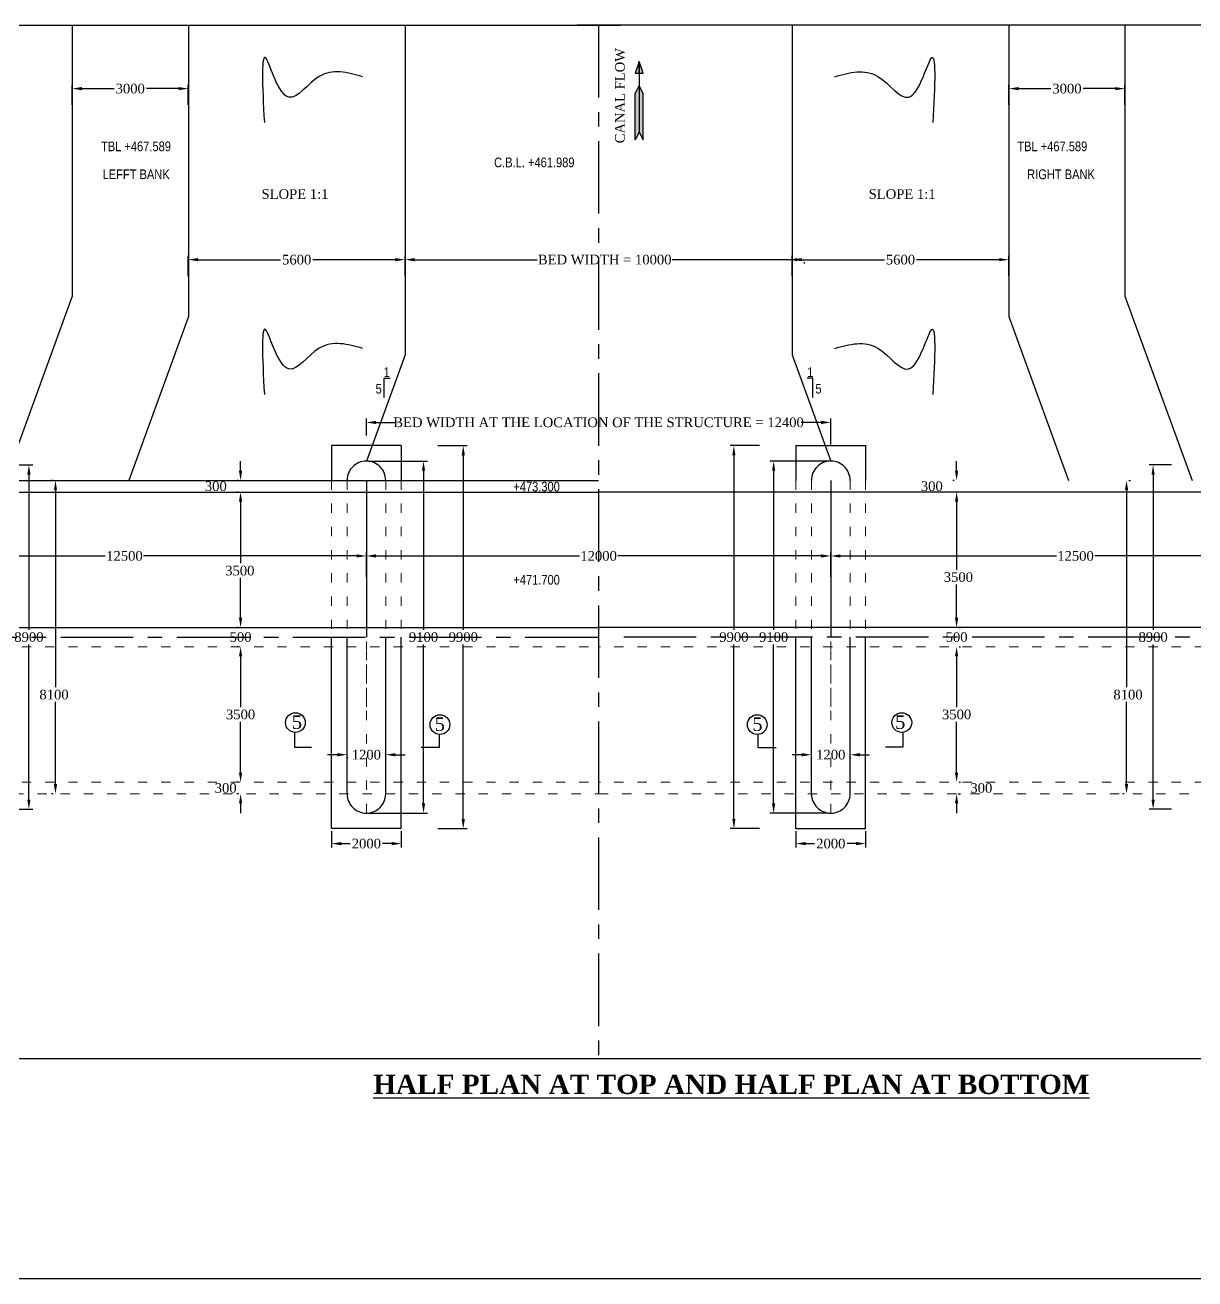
# Model space of a CAD drawing. Header units: millimetres. Extents: x 80 to 6605, y 46 to 2491.
# Drawn here: x 5670.8 to 5973.1, y 767.8 to 1092 of the extents above; entities that cross this region are included whole.
import ezdxf
from ezdxf.enums import TextEntityAlignment as Align

# ---------------------------------------------------------------- set-up
doc = ezdxf.new("R2010")
doc.units = ezdxf.units.MM
doc.linetypes.add('ACAD_ISO03W100', pattern=[30, 12, -18])
doc.linetypes.add('CENTER', pattern=[2, 1.25, -0.25, 0.25, -0.25])
doc.layers.add('TEXT_GENERAL', color=4, linetype='Continuous')
doc.styles.add('ARIAL NARROW', font='ARIALN.TTF')
doc.styles.get("Standard").update_dxf_attribs({"font": 'times.ttf', "height": 2.5})
doc.styles.add('TNR_2.5', font='times.ttf', dxfattribs={"height": 2.5})
doc.dimstyles.get("Standard").update_dxf_attribs({"dimtxt": 0.18, "dimasz": 0.18, "dimexe": 0.18, "dimexo": 0.0625, "dimgap": 0.09, "dimtad": 0, "dimtih": 1, "dimtoh": 1, "dimdec": 4, "dimzin": 0, "dimdsep": 46, "dimtxsty": 'Standard', "dimcen": 0.09, "dimadec": 0, "dimazin": 0, "dimtfac": 1, "dimtdec": 4, "dimtofl": 0, "dimtmove": 0, "dimatfit": 3, "dimfxl": 1, "dimtolj": 1, "dimtzin": 0, "dimarcsym": 0})
doc.dimstyles.new('STYLE_ESH', dxfattribs={"dimtxt": 2.5, "dimasz": 2.5, "dimexe": 1, "dimexo": 0.625, "dimtad": 0, "dimtih": 1, "dimtoh": 1, "dimdec": 0, "dimlfac": 100, "dimzin": 9, "dimdsep": 46, "dimtxsty": 'TNR_2.5', "dimcen": 2.5, "dimadec": 0, "dimazin": 2, "dimtfac": 1, "dimtdec": 0, "dimtofl": 0, "dimtmove": 2, "dimatfit": 3, "dimfxl": 1, "dimarcsym": 0})

# ---------------------------------------------------------------- blocks, each defined once
blk = doc.blocks.new('*D130')
at = {"color": 0, "lineweight": -2, "transparency": 16777216}
for p, q in [((5633.98, 949.32), (5633.98, 955.73)), ((5636.48, 954.73), (5691.52, 954.73)), ((5756.48, 954.73), (5701.44, 954.73)), ((5758.98, 949.32), (5758.98, 955.73))]:
    blk.add_line(p, q, dxfattribs=at)
at = {"color": 0, "transparency": 16777216}
for points in [[(5636.48, 955.14), (5636.48, 954.31), (5633.98, 954.73)], [(5756.48, 955.14), (5756.48, 954.31), (5758.98, 954.73)]]:
    blk.add_solid(points, dxfattribs=at)
at = {"layer": 'Defpoints', "color": 0, "transparency": 16777216}
for p in [(5758.98, 954.73), (5633.98, 948.7), (5758.98, 948.7)]:
    blk.add_point(p, dxfattribs=at)
at = {"color": 0, "transparency": 16777216, "insert": (5696.48, 954.73), "char_height": 2.5, "attachment_point": 5, "style": 'TNR_2.5'}
blk.add_mtext('12500', dxfattribs=at)
blk = doc.blocks.new('*D131')
at = {"color": 0, "lineweight": -2, "transparency": 16777216}
for p, q in [((5749.98, 883.62), (5749.98, 879.36)), ((5767.98, 883.62), (5767.98, 879.36)), ((5752.48, 880.36), (5754.77, 880.36)), ((5765.48, 880.36), (5763.19, 880.36))]:
    blk.add_line(p, q, dxfattribs=at)
at = {"color": 0, "transparency": 16777216}
for points in [[(5752.48, 880.78), (5752.48, 879.94), (5749.98, 880.36)], [(5765.48, 880.78), (5765.48, 879.94), (5767.98, 880.36)]]:
    blk.add_solid(points, dxfattribs=at)
at = {"layer": 'Defpoints', "color": 0, "transparency": 16777216}
for p in [(5749.98, 884.24), (5767.98, 884.24), (5767.98, 880.36)]:
    blk.add_point(p, dxfattribs=at)
at = {"color": 0, "transparency": 16777216, "insert": (5758.98, 880.36), "char_height": 2.5, "attachment_point": 5, "style": 'TNR_2.5'}
blk.add_mtext('2000', dxfattribs=at)
blk = doc.blocks.new('*D134')
at = {"color": 0, "lineweight": -2, "transparency": 16777216}
for p, q in [((5763.98, 903.96), (5763.98, 904.34)), ((5751.48, 903.34), (5748.98, 903.34)), ((5753.98, 902.71), (5753.98, 902.34)), ((5766.48, 903.34), (5768.98, 903.34))]:
    blk.add_line(p, q, dxfattribs=at)
at = {"color": 0, "transparency": 16777216}
for points in [[(5751.48, 903.75), (5751.48, 902.92), (5753.98, 903.34)], [(5766.48, 903.75), (5766.48, 902.92), (5763.98, 903.34)]]:
    blk.add_solid(points, dxfattribs=at)
at = {"layer": 'Defpoints', "color": 0, "transparency": 16777216}
for p in [(5753.98, 903.34), (5763.98, 903.34), (5763.98, 903.34)]:
    blk.add_point(p, dxfattribs=at)
at = {"color": 0, "transparency": 16777216, "insert": (5758.98, 903.34), "char_height": 2.5, "attachment_point": 5, "style": 'TNR_2.5'}
blk.add_mtext('1200', dxfattribs=at)
blk = doc.blocks.new('*D135')
at = {"color": 0, "lineweight": -2, "transparency": 16777216}
for p, q in [((5768.98, 1031.94), (5768.98, 1032.31)), ((5771.48, 1031.31), (5803.15, 1031.31)), ((5869.63, 1031.31), (5837.96, 1031.31)), ((5872.13, 1030.69), (5872.13, 1030.31))]:
    blk.add_line(p, q, dxfattribs=at)
at = {"color": 0, "transparency": 16777216}
for points in [[(5771.48, 1031.73), (5771.48, 1030.9), (5768.98, 1031.31)], [(5869.63, 1031.73), (5869.63, 1030.9), (5872.13, 1031.31)]]:
    blk.add_solid(points, dxfattribs=at)
at = {"layer": 'Defpoints', "color": 0, "transparency": 16777216}
for p in [(5768.98, 1031.31), (5872.13, 1031.31), (5872.13, 1031.31)]:
    blk.add_point(p, dxfattribs=at)
at = {"color": 0, "transparency": 16777216, "insert": (5820.56, 1031.31), "char_height": 2.5, "attachment_point": 5, "style": 'TNR_2.5'}
blk.add_mtext('BED WIDTH = 10000', dxfattribs=at)
blk = doc.blocks.new('*D137')
at = {"color": 0, "lineweight": -2, "transparency": 16777216}
for p, q in [((5682.97, 1071.3), (5682.97, 1076.52)), ((5712.97, 1071.3), (5712.97, 1076.52)), ((5685.47, 1075.52), (5693.8, 1075.52)), ((5710.47, 1075.52), (5702.15, 1075.52))]:
    blk.add_line(p, q, dxfattribs=at)
at = {"color": 0, "transparency": 16777216}
for points in [[(5685.47, 1075.94), (5685.47, 1075.11), (5682.97, 1075.52)], [(5710.47, 1075.94), (5710.47, 1075.11), (5712.97, 1075.52)]]:
    blk.add_solid(points, dxfattribs=at)
at = {"layer": 'Defpoints', "color": 0, "transparency": 16777216}
for p in [(5682.97, 1075.52), (5682.97, 1070.67), (5712.97, 1070.67)]:
    blk.add_point(p, dxfattribs=at)
at = {"color": 0, "transparency": 16777216, "insert": (5697.97, 1075.52), "char_height": 2.5, "attachment_point": 5, "style": 'TNR_2.5'}
blk.add_mtext('3000', dxfattribs=at)
blk = doc.blocks.new('*D136')
at = {"color": 0, "lineweight": -2, "transparency": 16777216}
for p, q in [((5712.98, 1027.09), (5712.98, 1032.31)), ((5715.48, 1031.31), (5736.82, 1031.31)), ((5766.48, 1031.31), (5745.14, 1031.31)), ((5768.98, 1027.09), (5768.98, 1032.31))]:
    blk.add_line(p, q, dxfattribs=at)
at = {"color": 0, "transparency": 16777216}
for points in [[(5715.48, 1031.73), (5715.48, 1030.9), (5712.98, 1031.31)], [(5766.48, 1031.73), (5766.48, 1030.9), (5768.98, 1031.31)]]:
    blk.add_solid(points, dxfattribs=at)
at = {"layer": 'Defpoints', "color": 0, "transparency": 16777216}
for p in [(5712.98, 1031.31), (5712.98, 1026.46), (5768.98, 1026.46)]:
    blk.add_point(p, dxfattribs=at)
at = {"color": 0, "transparency": 16777216, "insert": (5740.98, 1031.31), "char_height": 2.5, "attachment_point": 5, "style": 'TNR_2.5'}
blk.add_mtext('5600', dxfattribs=at)
blk = doc.blocks.new('*D138')
at = {"color": 0, "lineweight": -2, "transparency": 16777216}
for p, q in [((5758.98, 985.89), (5758.98, 990.24)), ((5761.48, 989.24), (5766.61, 989.24)), ((5876.48, 989.24), (5871.35, 989.24)), ((5878.98, 983.53), (5878.98, 990.24))]:
    blk.add_line(p, q, dxfattribs=at)
at = {"color": 0, "transparency": 16777216}
for points in [[(5761.48, 989.66), (5761.48, 988.82), (5758.98, 989.24)], [(5876.48, 989.66), (5876.48, 988.82), (5878.98, 989.24)]]:
    blk.add_solid(points, dxfattribs=at)
at = {"layer": 'Defpoints', "color": 0, "transparency": 16777216}
for p in [(5878.98, 989.24), (5758.98, 985.27), (5878.98, 982.91)]:
    blk.add_point(p, dxfattribs=at)
at = {"color": 0, "transparency": 16777216, "insert": (5818.98, 989.24), "char_height": 2.5, "attachment_point": 5, "style": 'TNR_2.5'}
blk.add_mtext('BED WIDTH AT THE LOCATION OF THE STRUCTURE = 12400', dxfattribs=at)
blk = doc.blocks.new('*D150')
at = {"color": 0, "lineweight": -2, "transparency": 16777216}
for p, q in [((5878.98, 949.32), (5878.98, 955.72)), ((5881.48, 954.72), (5937.25, 954.72)), ((6002.94, 954.72), (5947.17, 954.72)), ((6005.44, 949.32), (6005.44, 955.72))]:
    blk.add_line(p, q, dxfattribs=at)
at = {"color": 0, "transparency": 16777216}
for points in [[(5881.48, 955.13), (5881.48, 954.3), (5878.98, 954.72)], [(6002.94, 955.13), (6002.94, 954.3), (6005.44, 954.72)]]:
    blk.add_solid(points, dxfattribs=at)
at = {"layer": 'Defpoints', "color": 0, "transparency": 16777216}
for p in [(5878.98, 954.72), (5878.98, 948.69), (6005.44, 948.69)]:
    blk.add_point(p, dxfattribs=at)
at = {"color": 0, "transparency": 16777216, "insert": (5942.21, 954.72), "char_height": 2.5, "attachment_point": 5, "style": 'TNR_2.5'}
blk.add_mtext('12500', dxfattribs=at)
blk = doc.blocks.new('*D152')
at = {"color": 0, "lineweight": -2, "transparency": 16777216}
for p, q in [((5868.98, 1027.09), (5868.98, 1032.31)), ((5871.48, 1031.31), (5892.82, 1031.31)), ((5922.48, 1031.31), (5901.14, 1031.31)), ((5924.98, 1027.09), (5924.98, 1032.31))]:
    blk.add_line(p, q, dxfattribs=at)
at = {"color": 0, "transparency": 16777216}
for points in [[(5871.48, 1031.73), (5871.48, 1030.9), (5868.98, 1031.31)], [(5922.48, 1031.73), (5922.48, 1030.9), (5924.98, 1031.31)]]:
    blk.add_solid(points, dxfattribs=at)
at = {"layer": 'Defpoints', "color": 0, "transparency": 16777216}
for p in [(5924.98, 1031.31), (5868.98, 1026.46), (5924.98, 1026.46)]:
    blk.add_point(p, dxfattribs=at)
at = {"color": 0, "transparency": 16777216, "insert": (5896.98, 1031.31), "char_height": 2.5, "attachment_point": 5, "style": 'TNR_2.5'}
blk.add_mtext('5600', dxfattribs=at)
blk = doc.blocks.new('*D151')
at = {"color": 0, "lineweight": -2, "transparency": 16777216}
for p, q in [((5924.99, 1071.3), (5924.99, 1076.52)), ((5954.99, 1071.3), (5954.99, 1076.52)), ((5927.49, 1075.52), (5935.81, 1075.52)), ((5952.49, 1075.52), (5944.16, 1075.52))]:
    blk.add_line(p, q, dxfattribs=at)
at = {"color": 0, "transparency": 16777216}
for points in [[(5927.49, 1075.94), (5927.49, 1075.11), (5924.99, 1075.52)], [(5952.49, 1075.94), (5952.49, 1075.11), (5954.99, 1075.52)]]:
    blk.add_solid(points, dxfattribs=at)
at = {"layer": 'Defpoints', "color": 0, "transparency": 16777216}
for p in [(5954.99, 1075.52), (5924.99, 1070.67), (5954.99, 1070.67)]:
    blk.add_point(p, dxfattribs=at)
at = {"color": 0, "transparency": 16777216, "insert": (5939.99, 1075.52), "char_height": 2.5, "attachment_point": 5, "style": 'TNR_2.5'}
blk.add_mtext('3000', dxfattribs=at)
blk = doc.blocks.new('*D153')
at = {"color": 0, "lineweight": -2, "transparency": 16777216}
for p, q in [((5758.98, 955.35), (5758.98, 955.73)), ((5761.48, 954.73), (5814.02, 954.73)), ((5876.48, 954.73), (5823.94, 954.73)), ((5878.98, 955.35), (5878.98, 955.73))]:
    blk.add_line(p, q, dxfattribs=at)
at = {"color": 0, "transparency": 16777216}
for points in [[(5761.48, 955.14), (5761.48, 954.31), (5758.98, 954.73)], [(5876.48, 955.14), (5876.48, 954.31), (5878.98, 954.73)]]:
    blk.add_solid(points, dxfattribs=at)
at = {"layer": 'Defpoints', "color": 0, "transparency": 16777216}
for p in [(5758.98, 954.73), (5878.98, 954.73), (5878.98, 954.73)]:
    blk.add_point(p, dxfattribs=at)
at = {"color": 0, "transparency": 16777216, "insert": (5818.98, 954.73), "char_height": 2.5, "attachment_point": 5, "style": 'TNR_2.5'}
blk.add_mtext('12000', dxfattribs=at)
blk = doc.blocks.new('*D221')
at = {"color": 0, "lineweight": -2, "transparency": 16777216}
for p, q in [((5726.48, 976.74), (5726.48, 979.24)), ((5725.86, 974.24), (5725.48, 974.24)), ((5725.86, 971.24), (5725.48, 971.24)), ((5726.48, 968.74), (5726.48, 966.24))]:
    blk.add_line(p, q, dxfattribs=at)
at = {"color": 0, "transparency": 16777216}
for points in [[(5726.06, 976.74), (5726.9, 976.74), (5726.48, 974.24)], [(5726.06, 968.74), (5726.9, 968.74), (5726.48, 971.24)]]:
    blk.add_solid(points, dxfattribs=at)
at = {"layer": 'Defpoints', "color": 0, "transparency": 16777216}
for p in [(5726.48, 974.24), (5726.48, 971.24), (5726.48, 971.24)]:
    blk.add_point(p, dxfattribs=at)
at = {"color": 0, "transparency": 16777216, "insert": (5720.08, 972.74), "char_height": 2.5, "attachment_point": 5, "style": 'TNR_2.5'}
blk.add_mtext('300', dxfattribs=at)
blk = doc.blocks.new('*D222')
at = {"color": 0, "lineweight": -2, "transparency": 16777216}
for p, q in [((5725.86, 971.24), (5725.48, 971.24)), ((5726.48, 968.74), (5726.48, 952.83)), ((5726.48, 938.74), (5726.48, 949.04)), ((5725.86, 936.24), (5725.48, 936.24))]:
    blk.add_line(p, q, dxfattribs=at)
at = {"color": 0, "transparency": 16777216}
for points in [[(5726.06, 968.74), (5726.9, 968.74), (5726.48, 971.24)], [(5726.06, 938.74), (5726.9, 938.74), (5726.48, 936.24)]]:
    blk.add_solid(points, dxfattribs=at)
at = {"layer": 'Defpoints', "color": 0, "transparency": 16777216}
for p in [(5726.48, 971.24), (5726.48, 936.24), (5726.48, 936.24)]:
    blk.add_point(p, dxfattribs=at)
at = {"color": 0, "transparency": 16777216, "insert": (5726.29, 950.93), "char_height": 2.5, "attachment_point": 5, "style": 'TNR_2.5'}
blk.add_mtext('3500', dxfattribs=at)
blk = doc.blocks.new('*D223')
at = {"color": 0, "lineweight": -2, "transparency": 16777216}
for p, q in [((5726.48, 938.74), (5726.48, 941.24)), ((5725.86, 936.24), (5725.48, 936.24)), ((5725.86, 931.24), (5725.48, 931.24)), ((5726.48, 928.74), (5726.48, 926.24))]:
    blk.add_line(p, q, dxfattribs=at)
at = {"color": 0, "transparency": 16777216}
for points in [[(5726.06, 938.74), (5726.9, 938.74), (5726.48, 936.24)], [(5726.06, 928.74), (5726.9, 928.74), (5726.48, 931.24)]]:
    blk.add_solid(points, dxfattribs=at)
at = {"layer": 'Defpoints', "color": 0, "transparency": 16777216}
for p in [(5726.48, 936.24), (5726.48, 931.24), (5726.48, 931.24)]:
    blk.add_point(p, dxfattribs=at)
at = {"color": 0, "transparency": 16777216, "insert": (5726.48, 933.74), "char_height": 2.5, "attachment_point": 5, "style": 'TNR_2.5'}
blk.add_mtext('500', dxfattribs=at)
blk = doc.blocks.new('*D224')
at = {"color": 0, "lineweight": -2, "transparency": 16777216}
for p, q in [((5725.86, 931.24), (5725.48, 931.24)), ((5726.48, 928.74), (5726.48, 915.64)), ((5726.48, 898.74), (5726.48, 911.85)), ((5725.86, 896.24), (5725.48, 896.24))]:
    blk.add_line(p, q, dxfattribs=at)
at = {"color": 0, "transparency": 16777216}
for points in [[(5726.06, 928.74), (5726.9, 928.74), (5726.48, 931.24)], [(5726.06, 898.74), (5726.9, 898.74), (5726.48, 896.24)]]:
    blk.add_solid(points, dxfattribs=at)
at = {"layer": 'Defpoints', "color": 0, "transparency": 16777216}
for p in [(5726.48, 931.24), (5726.48, 896.24), (5726.48, 896.24)]:
    blk.add_point(p, dxfattribs=at)
at = {"color": 0, "transparency": 16777216, "insert": (5726.48, 913.74), "char_height": 2.5, "attachment_point": 5, "style": 'TNR_2.5'}
blk.add_mtext('3500', dxfattribs=at)
blk = doc.blocks.new('*D225')
at = {"color": 0, "lineweight": -2, "transparency": 16777216}
for p, q in [((5726.48, 898.74), (5726.48, 901.24)), ((5725.86, 896.24), (5725.48, 896.24)), ((5726.06, 893.24), (5725.48, 893.24)), ((5726.48, 890.74), (5726.48, 888.24))]:
    blk.add_line(p, q, dxfattribs=at)
at = {"color": 0, "transparency": 16777216}
for points in [[(5726.06, 898.74), (5726.9, 898.74), (5726.48, 896.24)], [(5726.06, 890.74), (5726.9, 890.74), (5726.48, 893.24)]]:
    blk.add_solid(points, dxfattribs=at)
at = {"layer": 'Defpoints', "color": 0, "transparency": 16777216}
for p in [(5726.48, 896.24), (5726.48, 893.24), (5726.69, 893.24)]:
    blk.add_point(p, dxfattribs=at)
at = {"color": 0, "transparency": 16777216, "insert": (5722.63, 894.74), "char_height": 2.5, "attachment_point": 5, "style": 'TNR_2.5'}
blk.add_mtext('300', dxfattribs=at)
blk = doc.blocks.new('*D226')
at = {"color": 0, "lineweight": -2, "transparency": 16777216}
for p, q in [((5678.03, 974.24), (5677.66, 974.24)), ((5678.66, 971.74), (5678.66, 920.77)), ((5678.66, 895.74), (5678.66, 916.97)), ((5678.03, 893.24), (5677.66, 893.24))]:
    blk.add_line(p, q, dxfattribs=at)
at = {"color": 0, "transparency": 16777216}
for points in [[(5678.24, 971.74), (5679.07, 971.74), (5678.66, 974.24)], [(5678.24, 895.74), (5679.07, 895.74), (5678.66, 893.24)]]:
    blk.add_solid(points, dxfattribs=at)
at = {"layer": 'Defpoints', "color": 0, "transparency": 16777216}
for p in [(5678.66, 974.24), (5678.66, 893.24), (5678.66, 893.24)]:
    blk.add_point(p, dxfattribs=at)
at = {"color": 0, "transparency": 16777216, "insert": (5678.28, 918.87), "char_height": 2.5, "attachment_point": 5, "style": 'TNR_2.5'}
blk.add_mtext('8100', dxfattribs=at)
blk = doc.blocks.new('*D227')
at = {"color": 0, "lineweight": -2, "transparency": 16777216}
for p, q in [((5667.01, 978.24), (5672.79, 978.24)), ((5671.79, 975.74), (5671.79, 935.64)), ((5671.79, 891.74), (5671.79, 931.84)), ((5667.01, 889.24), (5672.79, 889.24))]:
    blk.add_line(p, q, dxfattribs=at)
at = {"color": 0, "transparency": 16777216}
for points in [[(5671.37, 975.74), (5672.21, 975.74), (5671.79, 978.24)], [(5671.37, 891.74), (5672.21, 891.74), (5671.79, 889.24)]]:
    blk.add_solid(points, dxfattribs=at)
at = {"layer": 'Defpoints', "color": 0, "transparency": 16777216}
for p in [(5666.38, 978.24), (5666.38, 889.24), (5671.79, 889.24)]:
    blk.add_point(p, dxfattribs=at)
at = {"color": 0, "transparency": 16777216, "insert": (5671.79, 933.74), "char_height": 2.5, "attachment_point": 5, "style": 'TNR_2.5'}
blk.add_mtext('8900', dxfattribs=at)
blk = doc.blocks.new('*D228')
at = {"color": 0, "lineweight": -2, "transparency": 16777216}
for p, q in [((5759.61, 979.24), (5774.75, 979.24)), ((5773.75, 976.74), (5773.75, 935.64)), ((5773.75, 890.74), (5773.75, 931.84)), ((5759.61, 888.24), (5774.75, 888.24))]:
    blk.add_line(p, q, dxfattribs=at)
at = {"color": 0, "transparency": 16777216}
for points in [[(5773.33, 976.74), (5774.17, 976.74), (5773.75, 979.24)], [(5773.33, 890.74), (5774.17, 890.74), (5773.75, 888.24)]]:
    blk.add_solid(points, dxfattribs=at)
at = {"layer": 'Defpoints', "color": 0, "transparency": 16777216}
for p in [(5758.98, 979.24), (5758.98, 888.24), (5773.75, 888.24)]:
    blk.add_point(p, dxfattribs=at)
at = {"color": 0, "transparency": 16777216, "insert": (5773.75, 933.74), "char_height": 2.5, "attachment_point": 5, "style": 'TNR_2.5'}
blk.add_mtext('9100', dxfattribs=at)
blk = doc.blocks.new('*D229')
at = {"color": 0, "lineweight": -2, "transparency": 16777216}
for p, q in [((5777.44, 983.24), (5785.02, 983.24)), ((5784.02, 980.74), (5784.02, 935.64)), ((5784.02, 886.74), (5784.02, 931.84)), ((5777.44, 884.24), (5785.02, 884.24))]:
    blk.add_line(p, q, dxfattribs=at)
at = {"color": 0, "transparency": 16777216}
for points in [[(5783.6, 980.74), (5784.44, 980.74), (5784.02, 983.24)], [(5783.6, 886.74), (5784.44, 886.74), (5784.02, 884.24)]]:
    blk.add_solid(points, dxfattribs=at)
at = {"layer": 'Defpoints', "color": 0, "transparency": 16777216}
for p in [(5776.81, 983.24), (5776.81, 884.24), (5784.02, 884.24)]:
    blk.add_point(p, dxfattribs=at)
at = {"color": 0, "transparency": 16777216, "insert": (5784.02, 933.74), "char_height": 2.5, "attachment_point": 5, "style": 'TNR_2.5'}
blk.add_mtext('9900', dxfattribs=at)
blk = doc.blocks.new('*D252')
at = {"color": 0, "lineweight": -2, "transparency": 16777216}
for p, q in [((5860.52, 983.24), (5852.94, 983.24)), ((5853.94, 980.74), (5853.94, 935.64)), ((5853.94, 886.74), (5853.94, 931.84)), ((5860.52, 884.24), (5852.94, 884.24))]:
    blk.add_line(p, q, dxfattribs=at)
at = {"color": 0, "transparency": 16777216}
for points in [[(5853.53, 980.74), (5854.36, 980.74), (5853.94, 983.24)], [(5853.53, 886.74), (5854.36, 886.74), (5853.94, 884.24)]]:
    blk.add_solid(points, dxfattribs=at)
at = {"layer": 'Defpoints', "color": 0, "transparency": 16777216}
for p in [(5861.15, 983.24), (5853.94, 884.24), (5861.15, 884.24)]:
    blk.add_point(p, dxfattribs=at)
at = {"color": 0, "transparency": 16777216, "insert": (5853.94, 933.74), "char_height": 2.5, "attachment_point": 5, "style": 'TNR_2.5'}
blk.add_mtext('9900', dxfattribs=at)
blk = doc.blocks.new('*D251')
at = {"color": 0, "lineweight": -2, "transparency": 16777216}
for p, q in [((5878.36, 979.24), (5863.21, 979.24)), ((5864.21, 976.74), (5864.21, 935.64)), ((5864.21, 890.74), (5864.21, 931.84)), ((5878.36, 888.24), (5863.21, 888.24))]:
    blk.add_line(p, q, dxfattribs=at)
at = {"color": 0, "transparency": 16777216}
for points in [[(5863.8, 976.74), (5864.63, 976.74), (5864.21, 979.24)], [(5863.8, 890.74), (5864.63, 890.74), (5864.21, 888.24)]]:
    blk.add_solid(points, dxfattribs=at)
at = {"layer": 'Defpoints', "color": 0, "transparency": 16777216}
for p in [(5878.98, 979.24), (5864.21, 888.24), (5878.98, 888.24)]:
    blk.add_point(p, dxfattribs=at)
at = {"color": 0, "transparency": 16777216, "insert": (5864.21, 933.74), "char_height": 2.5, "attachment_point": 5, "style": 'TNR_2.5'}
blk.add_mtext('9100', dxfattribs=at)
blk = doc.blocks.new('*D250')
at = {"color": 0, "lineweight": -2, "transparency": 16777216}
for p, q in [((5967.04, 978.24), (5961.26, 978.24)), ((5962.26, 975.74), (5962.26, 935.64)), ((5962.26, 891.74), (5962.26, 931.84)), ((5967.04, 889.24), (5961.26, 889.24))]:
    blk.add_line(p, q, dxfattribs=at)
at = {"color": 0, "transparency": 16777216}
for points in [[(5961.84, 975.74), (5962.67, 975.74), (5962.26, 978.24)], [(5961.84, 891.74), (5962.67, 891.74), (5962.26, 889.24)]]:
    blk.add_solid(points, dxfattribs=at)
at = {"layer": 'Defpoints', "color": 0, "transparency": 16777216}
for p in [(5967.66, 978.24), (5962.26, 889.24), (5967.66, 889.24)]:
    blk.add_point(p, dxfattribs=at)
at = {"color": 0, "transparency": 16777216, "insert": (5962.26, 933.74), "char_height": 2.5, "attachment_point": 5, "style": 'TNR_2.5'}
blk.add_mtext('8900', dxfattribs=at)
blk = doc.blocks.new('*D249')
at = {"color": 0, "lineweight": -2, "transparency": 16777216}
for p, q in [((5956.02, 974.24), (5956.39, 974.24)), ((5955.39, 971.74), (5955.39, 920.77)), ((5955.39, 895.74), (5955.39, 916.97)), ((5954.77, 893.24), (5954.39, 893.24))]:
    blk.add_line(p, q, dxfattribs=at)
at = {"color": 0, "transparency": 16777216}
for points in [[(5954.97, 971.74), (5955.81, 971.74), (5955.39, 974.24)], [(5954.97, 895.74), (5955.81, 895.74), (5955.39, 893.24)]]:
    blk.add_solid(points, dxfattribs=at)
at = {"layer": 'Defpoints', "color": 0, "transparency": 16777216}
for p in [(5955.39, 974.24), (5955.39, 893.24), (5955.39, 893.24)]:
    blk.add_point(p, dxfattribs=at)
at = {"color": 0, "transparency": 16777216, "insert": (5955.77, 918.87), "char_height": 2.5, "attachment_point": 5, "style": 'TNR_2.5'}
blk.add_mtext('8100', dxfattribs=at)
blk = doc.blocks.new('*D245')
at = {"color": 0, "lineweight": -2, "transparency": 16777216}
for p, q in [((5910.86, 971.24), (5910.48, 971.24)), ((5911.48, 968.74), (5911.48, 951.15)), ((5911.48, 938.74), (5911.48, 947.35)), ((5912.11, 936.24), (5912.48, 936.24))]:
    blk.add_line(p, q, dxfattribs=at)
at = {"color": 0, "transparency": 16777216}
for points in [[(5911.06, 968.74), (5911.9, 968.74), (5911.48, 971.24)], [(5911.06, 938.74), (5911.9, 938.74), (5911.48, 936.24)]]:
    blk.add_solid(points, dxfattribs=at)
at = {"layer": 'Defpoints', "color": 0, "transparency": 16777216}
for p in [(5911.48, 971.24), (5911.48, 936.24), (5911.48, 936.24)]:
    blk.add_point(p, dxfattribs=at)
at = {"color": 0, "transparency": 16777216, "insert": (5911.94, 949.25), "char_height": 2.5, "attachment_point": 5, "style": 'TNR_2.5'}
blk.add_mtext('3500', dxfattribs=at)
blk = doc.blocks.new('*D248')
at = {"color": 0, "lineweight": -2, "transparency": 16777216}
for p, q in [((5911.48, 898.74), (5911.48, 901.24)), ((5912.11, 896.24), (5912.48, 896.24)), ((5911.9, 893.24), (5912.48, 893.24)), ((5911.48, 890.74), (5911.48, 888.24))]:
    blk.add_line(p, q, dxfattribs=at)
at = {"color": 0, "transparency": 16777216}
for points in [[(5911.06, 898.74), (5911.9, 898.74), (5911.48, 896.24)], [(5911.06, 890.74), (5911.9, 890.74), (5911.48, 893.24)]]:
    blk.add_solid(points, dxfattribs=at)
at = {"layer": 'Defpoints', "color": 0, "transparency": 16777216}
for p in [(5911.48, 896.24), (5911.27, 893.24), (5911.48, 893.24)]:
    blk.add_point(p, dxfattribs=at)
at = {"color": 0, "transparency": 16777216, "insert": (5917.88, 894.74), "char_height": 2.5, "attachment_point": 5, "style": 'TNR_2.5'}
blk.add_mtext('300', dxfattribs=at)
blk = doc.blocks.new('*D247')
at = {"color": 0, "lineweight": -2, "transparency": 16777216}
for p, q in [((5912.11, 931.24), (5912.48, 931.24)), ((5911.48, 928.74), (5911.48, 915.64)), ((5911.48, 898.74), (5911.48, 911.85)), ((5912.11, 896.24), (5912.48, 896.24))]:
    blk.add_line(p, q, dxfattribs=at)
at = {"color": 0, "transparency": 16777216}
for points in [[(5911.06, 928.74), (5911.9, 928.74), (5911.48, 931.24)], [(5911.06, 898.74), (5911.9, 898.74), (5911.48, 896.24)]]:
    blk.add_solid(points, dxfattribs=at)
at = {"layer": 'Defpoints', "color": 0, "transparency": 16777216}
for p in [(5911.48, 931.24), (5911.48, 896.24), (5911.48, 896.24)]:
    blk.add_point(p, dxfattribs=at)
at = {"color": 0, "transparency": 16777216, "insert": (5911.48, 913.74), "char_height": 2.5, "attachment_point": 5, "style": 'TNR_2.5'}
blk.add_mtext('3500', dxfattribs=at)
blk = doc.blocks.new('*D246')
at = {"color": 0, "lineweight": -2, "transparency": 16777216}
for p, q in [((5911.48, 938.74), (5911.48, 941.24)), ((5912.11, 936.24), (5912.48, 936.24)), ((5912.11, 931.24), (5912.48, 931.24)), ((5911.48, 928.74), (5911.48, 926.24))]:
    blk.add_line(p, q, dxfattribs=at)
at = {"color": 0, "transparency": 16777216}
for points in [[(5911.06, 938.74), (5911.9, 938.74), (5911.48, 936.24)], [(5911.06, 928.74), (5911.9, 928.74), (5911.48, 931.24)]]:
    blk.add_solid(points, dxfattribs=at)
at = {"layer": 'Defpoints', "color": 0, "transparency": 16777216}
for p in [(5911.48, 936.24), (5911.48, 931.24), (5911.48, 931.24)]:
    blk.add_point(p, dxfattribs=at)
at = {"color": 0, "transparency": 16777216, "insert": (5911.48, 933.74), "char_height": 2.5, "attachment_point": 5, "style": 'TNR_2.5'}
blk.add_mtext('500', dxfattribs=at)
blk = doc.blocks.new('*D243')
at = {"color": 0, "lineweight": -2, "transparency": 16777216}
for p, q in [((5873.98, 903.96), (5873.98, 904.34)), ((5871.48, 903.34), (5868.98, 903.34)), ((5883.98, 902.71), (5883.98, 902.34)), ((5886.48, 903.34), (5888.98, 903.34))]:
    blk.add_line(p, q, dxfattribs=at)
at = {"color": 0, "transparency": 16777216}
for points in [[(5871.48, 903.75), (5871.48, 902.92), (5873.98, 903.34)], [(5886.48, 903.75), (5886.48, 902.92), (5883.98, 903.34)]]:
    blk.add_solid(points, dxfattribs=at)
at = {"layer": 'Defpoints', "color": 0, "transparency": 16777216}
for p in [(5873.98, 903.34), (5873.98, 903.34), (5883.98, 903.34)]:
    blk.add_point(p, dxfattribs=at)
at = {"color": 0, "transparency": 16777216, "insert": (5878.98, 903.34), "char_height": 2.5, "attachment_point": 5, "style": 'TNR_2.5'}
blk.add_mtext('1200', dxfattribs=at)
blk = doc.blocks.new('*D240')
at = {"color": 0, "lineweight": -2, "transparency": 16777216}
for p, q in [((5869.98, 883.62), (5869.98, 879.36)), ((5887.98, 883.62), (5887.98, 879.36)), ((5872.48, 880.36), (5874.77, 880.36)), ((5885.48, 880.36), (5883.19, 880.36))]:
    blk.add_line(p, q, dxfattribs=at)
at = {"color": 0, "transparency": 16777216}
for points in [[(5872.48, 880.78), (5872.48, 879.94), (5869.98, 880.36)], [(5885.48, 880.78), (5885.48, 879.94), (5887.98, 880.36)]]:
    blk.add_solid(points, dxfattribs=at)
at = {"layer": 'Defpoints', "color": 0, "transparency": 16777216}
for p in [(5869.98, 884.24), (5887.98, 884.24), (5869.98, 880.36)]:
    blk.add_point(p, dxfattribs=at)
at = {"color": 0, "transparency": 16777216, "insert": (5878.98, 880.36), "char_height": 2.5, "attachment_point": 5, "style": 'TNR_2.5'}
blk.add_mtext('2000', dxfattribs=at)
blk = doc.blocks.new('*D244')
at = {"color": 0, "lineweight": -2, "transparency": 16777216}
for p, q in [((5911.48, 976.74), (5911.48, 979.24)), ((5910.86, 974.24), (5910.48, 974.24)), ((5910.86, 971.24), (5910.48, 971.24)), ((5911.48, 968.74), (5911.48, 966.24))]:
    blk.add_line(p, q, dxfattribs=at)
at = {"color": 0, "transparency": 16777216}
for points in [[(5911.06, 976.74), (5911.9, 976.74), (5911.48, 974.24)], [(5911.06, 968.74), (5911.9, 968.74), (5911.48, 971.24)]]:
    blk.add_solid(points, dxfattribs=at)
at = {"layer": 'Defpoints', "color": 0, "transparency": 16777216}
for p in [(5911.48, 974.24), (5911.48, 971.24), (5911.48, 971.24)]:
    blk.add_point(p, dxfattribs=at)
at = {"color": 0, "transparency": 16777216, "insert": (5905.08, 972.74), "char_height": 2.5, "attachment_point": 5, "style": 'TNR_2.5'}
blk.add_mtext('300', dxfattribs=at)

msp = doc.modelspace()

# ---------------------------------------------------------------- hatches: boundary and pattern name
h = msp.add_hatch(color=0)
h.paths.add_polyline_path([(5828.46793, 1074.24821), (5829.46793, 1076.24821), (5829.46793, 1064.24821), (5828.46793, 1062.24821), (5828.46793, 1064.24821)])
h.paths.add_polyline_path([(5829.46793, 1079.55252), (5828.46793, 1079.55252), (5829.46793, 1082.55252), (5829.46793, 1082.05252)])
h = msp.add_hatch(color=0)
h.paths.add_polyline_path([(5830.46793, 1074.24821), (5829.46793, 1076.24821), (5829.46793, 1064.24821), (5830.46793, 1062.24821), (5830.46793, 1064.24821)])
h.paths.add_polyline_path([(5829.46793, 1082.55252), (5829.46793, 1079.55252), (5830.46793, 1079.55252)])

# ---------------------------------------------------------------- linework, layer by layer
at = {"color": 0}
for p, q in [((5384.7107, 1091.95513), (5824.62957, 1091.95513)), ((5682.98127, 1091.95513), (5682.98127, 1021.89573)), ((5712.98127, 1091.95513), (5712.98127, 1016.61048)), ((5768.98127, 1091.95513), (5768.98127, 1006.74468)), ((6259.50842, 1091.95513), (5813.33297, 1091.95513)), ((5868.98127, 1091.95513), (5868.98127, 1006.74468)), ((5924.98127, 1091.95513), (5924.98127, 1016.61048)), ((5954.98127, 1091.95513), (5954.98127, 1021.89573)), ((5829.46793, 1082.55252), (5828.46793, 1079.55252)), ((5828.46793, 1079.55252), (5830.46793, 1079.55252)), ((5829.46793, 1082.55252), (5829.46793, 1064.24821)), ((5829.46793, 1082.55252), (5829.46793, 1082.05252)), ((5829.46793, 1079.55252), (5829.46793, 1082.55252)), ((5830.46793, 1079.55252), (5829.46793, 1082.55252)), ((5828.46793, 1074.24821), (5829.46793, 1076.24821)), ((5830.46793, 1074.24821), (5829.46793, 1076.24821)), ((5828.46793, 1064.24821), (5828.46793, 1074.24821)), ((5830.46793, 1064.24821), (5830.46793, 1074.24821)), ((5828.46793, 1062.24821), (5828.46793, 1064.24821)), ((5829.46793, 1064.24821), (5828.46793, 1062.24821)), ((5829.46793, 1064.24821), (5830.46793, 1062.24821)), ((5830.46793, 1062.24821), (5830.46793, 1064.24821)), ((5682.98127, 1021.89573), (5665.65362, 974.24468)), ((5954.98127, 1021.89573), (5972.30892, 974.24468)), ((5712.98127, 1016.61048), (5697.57553, 974.24468)), ((5924.98127, 1016.61048), (5940.38702, 974.24468)), ((5768.98127, 1006.74468), (5758.98127, 979.24468)), ((5868.98127, 1006.74468), (5878.98127, 979.24468)), ((5763.60903, 995.67418), (5763.60903, 1000.67418)), ((5763.60903, 1000.67418), (5765.12407, 1000.67418)), ((5874.35351, 1000.67418), (5872.83847, 1000.67418)), ((5874.35351, 995.67418), (5874.35351, 1000.67418)), ((5767.98127, 983.24468), (5749.98127, 983.24468)), ((5749.98127, 983.24468), (5749.98127, 974.24468)), ((5767.98127, 983.24468), (5767.98127, 974.24468)), ((5869.98127, 983.24468), (5869.98127, 974.24468)), ((5869.98127, 983.24468), (5887.98127, 983.24468)), ((5887.98127, 983.24468), (5887.98127, 974.24468)), ((5625.98127, 974.24468), (5818.98127, 974.24468)), ((5758.98127, 974.24468), (5758.98127, 933.74468)), ((5878.98127, 974.24468), (5878.98127, 933.74468)), ((5553.51174, 971.24468), (5818.98127, 971.24468)), ((6070.65753, 971.24468), (5818.98127, 971.24468)), ((5633.98127, 936.24468), (5818.98127, 936.24468)), ((5749.98127, 915.74468), (5749.98127, 933.74468)), ((5753.98127, 893.24468), (5753.98127, 933.74468)), ((5763.98127, 893.24468), (5763.98127, 933.74468)), ((5767.98127, 915.74468), (5767.98127, 933.74468)), ((6005.44263, 936.24468), (5818.98127, 936.24468)), ((5869.98127, 915.74468), (5869.98127, 933.74468)), ((5873.98127, 893.24468), (5873.98127, 933.74468)), ((5883.98127, 893.24468), (5883.98127, 933.74468)), ((5887.98127, 915.74468), (5887.98127, 933.74468)), ((5749.98127, 884.24468), (5749.98127, 915.74468)), ((5767.98127, 884.24468), (5767.98127, 915.74468)), ((5869.98127, 884.24468), (5869.98127, 915.74468)), ((5887.98127, 884.24468), (5887.98127, 915.74468)), ((5740.41444, 909.12111), (5740.41444, 905.3265)), ((5897.5481, 909.12111), (5897.5481, 905.3265)), ((5740.41444, 905.3265), (5744.82489, 905.3265)), ((5897.5481, 905.3265), (5893.13765, 905.3265)), ((5767.98127, 884.24468), (5749.98127, 884.24468)), ((5869.98127, 884.24468), (5887.98127, 884.24468)), ((5384.7107, 824.80614), (6259.50842, 824.80614)), ((6436.08736, 767.83356), (5363.93888, 767.83356))]:
    msp.add_line(p, q, dxfattribs=at)
at = {"color": 0, "linetype": 'CENTER', "ltscale": 15}
for p, q in [((5818.98127, 1091.95513), (5818.98127, 824.80614)), ((5758.98127, 974.24468), (5758.98127, 933.74468)), ((5878.98127, 974.24468), (5878.98127, 933.74468)), ((5379.99794, 933.74468), (5818.98127, 933.74468)), ((6264.21274, 933.74468), (5824.62957, 933.74468))]:
    msp.add_line(p, q, dxfattribs=at)
at = {"color": 0}
for centre in [(5740.63811, 911.66079), (5897.32444, 911.66079), (5777.99115, 911.13118), (5859.97139, 911.13118)]:
    msp.add_circle(centre, 2.54951, dxfattribs=at)
at = {"color": 0, "linetype": 'CENTER', "ltscale": 15}
for centre, start, end in [((5758.98127, 974.24468), 0, 180), ((5878.98127, 974.24468), 360, 180), ((5758.98127, 893.24468), 180, 360), ((5878.98127, 893.24468), 180, 0)]:
    msp.add_arc(centre, 5, start, end, dxfattribs=at)
at = {"color": 0}
for points in [[(5757.97991, 1078.61297), (5746.80534, 1078.67555), (5738.90691, 1073.30687), (5733.15803, 1083.20943), (5732.61818, 1066.72917)], [(5879.98263, 1078.61297), (5891.1572, 1078.67555), (5899.05563, 1073.30687), (5904.80451, 1083.20943), (5905.34436, 1066.72917)], [(5757.97991, 1008.36242), (5746.80534, 1008.425), (5738.90691, 1003.05632), (5733.15803, 1012.95889), (5732.61818, 996.47862)], [(5879.98263, 1008.36242), (5891.1572, 1008.425), (5899.05563, 1003.05632), (5904.80451, 1012.95889), (5905.34436, 996.47862)]]:
    msp.add_spline(points, degree=3, dxfattribs=at)
at = {"layer": 'TEXT_GENERAL', "color": 0, "linetype": 'ACAD_ISO03W100', "lineweight": 5, "ltscale": 0.2}
for p, q in [((5749.98127, 974.24468), (5749.98127, 933.74468)), ((5753.98127, 974.24468), (5753.98127, 933.74468)), ((5763.98127, 974.24468), (5763.98127, 933.74468)), ((5767.98127, 974.24468), (5767.98127, 933.74468)), ((5869.98127, 974.24468), (5869.98127, 933.74468)), ((5873.98127, 974.24468), (5873.98127, 933.74468)), ((5883.98127, 974.24468), (5883.98127, 933.74468)), ((5887.98127, 974.24468), (5887.98127, 933.74468)), ((5758.98127, 915.74468), (5758.98127, 933.74468)), ((5758.98127, 888.24468), (5758.98127, 933.74468)), ((5878.98127, 888.24468), (5878.98127, 933.74468)), ((5878.98127, 915.74468), (5878.98127, 933.74468)), ((5633.98127, 931.24468), (5818.98127, 931.24468)), ((6005.44263, 931.24468), (5818.98127, 931.24468)), ((5633.98127, 896.24468), (5818.98127, 896.24468)), ((5633.98127, 896.24468), (5818.98127, 896.24468)), ((6005.44263, 896.24468), (5818.98127, 896.24468)), ((5625.98127, 893.24468), (5818.98127, 893.24468)), ((6013.44263, 893.24468), (5818.98127, 893.24468))]:
    msp.add_line(p, q, dxfattribs=at)

# ---------------------------------------------------------------- texts
at = {"color": 0, "insert": (5823.23448, 1061.3789), "char_height": 2.5, "width": 27.6381, "attachment_point": 1, "rotation": 90}
msp.add_mtext('CANAL FLOW', dxfattribs=at)
at = {"color": 0}
for s, insert, char_height, width, attachment_point in [('SLOPE 1:1', (5731.89064, 1049.53388), 2.5, 25, 1), ('SLOPE 1:1', (5906.0719, 1049.53388), 2.5, 25, 3), ('5', (5739.7162, 913.51385), 3.5, 4.365, 1), ('5', (5776.6262, 912.98423), 3.5, 4.365, 1), ('5', (5861.33634, 912.98423), 3.5, 4.365, 3), ('5', (5898.24635, 913.51385), 3.5, 4.365, 3), ('{\\fTimes New Roman|b1|i0|c0|p18;\\LHALF PLAN AT TOP AND HALF PLAN AT BOTTOM}', (5760.75848, 820.63437), 5, 190.25, 1)]:
    msp.add_mtext(s, dxfattribs=dict(at, insert=insert, char_height=char_height, width=width, attachment_point=attachment_point))
at = {"layer": 'TEXT_GENERAL', "color": 0, "lineweight": 5, "style": 'ARIAL NARROW'}
for s, p in [('TBL +467.589', (5699.4535, 1060.60696)), ('TBL +467.589', (5936.21137, 1060.60696)), ('LEFFT BANK', (5699.49973, 1053.38408)), ('RIGHT BANK', (5938.46281, 1053.38408)), ('1', (5764.25568, 1002.24438)), ('1', (5873.70686, 1002.24438)), ('5', (5762.16725, 997.93204)), ('5', (5875.79529, 997.93204)), ('+473.300', (5802.95708, 972.6588)), ('+471.700', (5802.95708, 948.56325))]:
    msp.add_text(s, height=2.5, dxfattribs=at).set_placement(p, align=Align.MIDDLE)
msp.add_text('C.B.L. +461.989', height=2.5, dxfattribs=at).set_placement((5791.98168, 1057.70288), align=Align.TOP_LEFT)

# ---------------------------------------------------------------- dimensions: what is measured, and where the dimension line sits
at = {"color": 0}
for base, p1, p2, picture, middle in [((5682.9747, 1075.52411), (5712.9747, 1070.67387), (5682.9747, 1070.67387), '*D137', (5697.9747, 1075.52411)), ((5712.98127, 1031.31469), (5768.98127, 1026.46445), (5712.98127, 1026.46445), '*D136', (5740.98127, 1031.31469)), ((5758.98127, 954.72507), (5633.98127, 948.69975), (5758.98127, 948.69975), '*D130', (5696.48127, 954.72507)), ((5878.98127, 954.72507), (5758.98127, 954.72507), (5878.98127, 954.72507), '*D153', (5818.98127, 954.72507))]:
    dim = msp.add_linear_dim(base=base, p1=p1, p2=p2, dimstyle='STYLE_ESH', dxfattribs=at)
    dim.commit()
    dim.dimension.update_dxf_attribs({"geometry": picture, "text_midpoint": middle})
for base, p1, p2, angle, picture, middle in [((5954.98784, 1075.52411), (5924.98784, 1070.67387), (5954.98784, 1070.67387), 180, '*D151', (5939.98784, 1075.52411)), ((5924.98127, 1031.31469), (5868.98127, 1026.46445), (5924.98127, 1026.46445), 180, '*D152', (5896.98127, 1031.31469)), ((5784.01912, 884.24468), (5776.8127, 983.24468), (5776.8127, 884.24468), 90, '*D229', (5784.01912, 933.74468)), ((5853.94342, 884.24468), (5861.14984, 983.24468), (5861.14984, 884.24468), 90, '*D252', (5853.94342, 933.74468)), ((5726.48127, 971.24468), (5726.48127, 974.24468), (5726.48127, 971.24468), 90, '*D221', (5720.08225, 972.74468)), ((5773.74997, 888.24468), (5758.98127, 979.24468), (5758.98127, 888.24468), 90, '*D228', (5773.74997, 933.74468)), ((5864.21257, 888.24468), (5878.98127, 979.24468), (5878.98127, 888.24468), 90, '*D251', (5864.21257, 933.74468)), ((5911.48127, 971.24468), (5911.48127, 974.24468), (5911.48127, 971.24468), 90, '*D244', (5905.08225, 972.74468)), ((5671.78915, 889.24468), (5666.38265, 978.24468), (5666.38265, 889.24468), 90, '*D227', (5671.78915, 933.74468)), ((5962.25758, 889.24468), (5967.66407, 978.24468), (5967.66407, 889.24468), 90, '*D250', (5962.25758, 933.74468)), ((5726.48127, 931.24468), (5726.48127, 936.24468), (5726.48127, 931.24468), 90, '*D223', (5726.48127, 933.74468)), ((5911.48127, 931.24468), (5911.48127, 936.24468), (5911.48127, 931.24468), 90, '*D246', (5911.48127, 933.74468)), ((5726.48127, 896.24468), (5726.48127, 931.24468), (5726.48127, 896.24468), 90, '*D224', (5726.48127, 913.74468)), ((5911.48127, 896.24468), (5911.48127, 931.24468), (5911.48127, 896.24468), 90, '*D247', (5911.48127, 913.74468)), ((5726.48127, 893.24468), (5726.48127, 896.24468), (5726.6896, 893.24468), 90, '*D225', (5722.62551, 894.74468)), ((5911.48127, 893.24468), (5911.48127, 896.24468), (5911.27294, 893.24468), 90, '*D248', (5917.88029, 894.74468))]:
    dim = msp.add_linear_dim(base=base, p1=p1, p2=p2, angle=angle, dimstyle='STYLE_ESH', dxfattribs=at)
    dim.commit()
    dim.dimension.update_dxf_attribs({"geometry": picture, "text_midpoint": middle})
for base, p1, p2, text, picture, middle in [((5872.12957, 1031.31469), (5768.98127, 1031.31469), (5872.12957, 1031.31469), 'BED WIDTH = 10000', '*D135', (5820.55542, 1031.31469)), ((5878.98127, 989.23891), (5758.98127, 985.26976), (5878.98127, 982.90726), 'BED WIDTH AT THE LOCATION OF THE STRUCTURE = 12400', '*D138', (5818.98127, 989.23891)), ((5763.98127, 903.33701), (5753.98127, 903.33701), (5763.98127, 903.33701), '1200', '*D134', (5758.98127, 903.33701)), ((5767.98127, 880.36024), (5749.98127, 884.24468), (5767.98127, 884.24468), '2000', '*D131', (5758.98127, 880.36024))]:
    dim = msp.add_linear_dim(base=base, p1=p1, p2=p2, text=text, dimstyle='STYLE_ESH', dxfattribs=at)
    dim.commit()
    dim.dimension.update_dxf_attribs({"geometry": picture, "text_midpoint": middle})
for base, p1, p2, picture, middle in [((5678.65542, 893.24468), (5678.65542, 974.24468), (5678.65542, 893.24468), '*D226', (5678.27806, 918.86918)), ((5955.39131, 893.24468), (5955.39131, 974.24468), (5955.39131, 893.24468), '*D249', (5955.76866, 918.86918)), ((5726.48127, 936.24468), (5726.48127, 971.24468), (5726.48127, 936.24468), '*D222', (5726.28901, 950.9321)), ((5911.48127, 936.24468), (5911.48127, 971.24468), (5911.48127, 936.24468), '*D245', (5911.94096, 949.24899))]:
    dim = msp.add_linear_dim(base=base, p1=p1, p2=p2, angle=90, dimstyle='STYLE_ESH', dxfattribs=at)
    dim.commit()
    dim.dimension.update_dxf_attribs({"geometry": picture, "text_midpoint": middle, "dimtype": 160})
for base, p1, p2, text, picture, middle in [((5878.98127, 954.71772), (6005.44263, 948.6924), (5878.98127, 948.6924), '12500', '*D150', (5942.21195, 954.71772)), ((5873.98127, 903.33701), (5883.98127, 903.33701), (5873.98127, 903.33701), '1200', '*D243', (5878.98127, 903.33701)), ((5869.98127, 880.36024), (5887.98127, 884.24468), (5869.98127, 884.24468), '2000', '*D240', (5878.98127, 880.36024))]:
    dim = msp.add_linear_dim(base=base, p1=p1, p2=p2, angle=180, text=text, dimstyle='STYLE_ESH', dxfattribs=at)
    dim.commit()
    dim.dimension.update_dxf_attribs({"geometry": picture, "text_midpoint": middle})

# ---------------------------------------------------------------- leaders
for points in [[(5777.80369, 908.50721), (5777.80369, 905.16635), (5773.10856, 905.16635)], [(5860.15885, 908.50721), (5860.15885, 905.16635), (5864.85398, 905.16635)]]:
    msp.add_leader(points, dimstyle='Standard', override={"dimgap": 0.09, "dimtad": 0}, dxfattribs=at)

doc.saveas('drawing.dxf')
